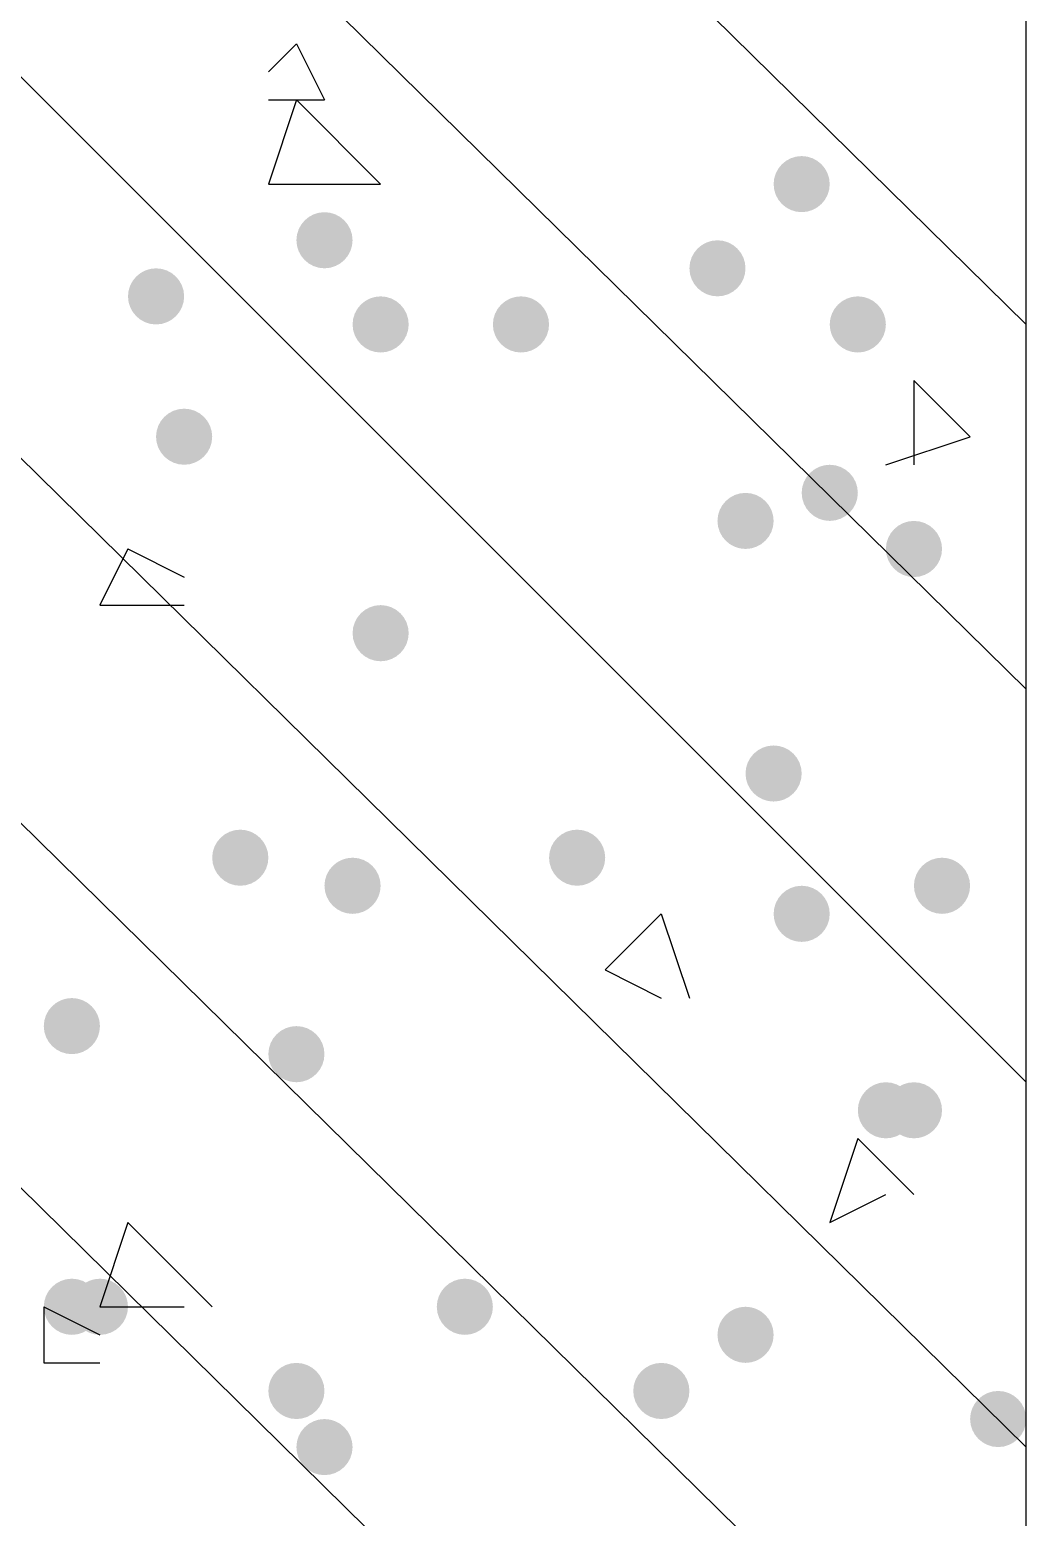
# Model space of a CAD drawing. Header units: inches. Extents: x 11 to 286, y 6 to 196.
# Drawn here: x 185.921 to 187.424, y 83.728 to 85.972 of the extents above; entities that cross this region are included whole.
import ezdxf

# ---------------------------------------------------------------- set-up
doc = ezdxf.new("R2010")
doc.units = ezdxf.units.IN
doc.header["$MEASUREMENT"] = 0
doc.layers.add('PDF_几何图形', color=7, linetype='Continuous')
doc.layers.add('PDF_实体填充', color=7, linetype='Continuous', true_color=0xffffff)

msp = doc.modelspace()

# ---------------------------------------------------------------- hatches: boundary and pattern name
at = {"layer": 'PDF_实体填充', "transparency": 33554559}
h = msp.add_hatch(color=7, dxfattribs=at)
edge = h.paths.add_edge_path(flags=0)
edge.add_spline(control_points=[(187.1274, 85.7391), (187.1274, 85.7158), (187.1084, 85.6968), (187.0851, 85.6968)], knot_values=[0, 0, 0, 0, 1, 1, 1, 1], degree=3, periodic=0)
edge.add_spline(control_points=[(187.0851, 85.6968), (187.0618, 85.6968), (187.0428, 85.7158), (187.0428, 85.7391)], knot_values=[0, 0, 0, 0, 1, 1, 1, 1], degree=3, periodic=0)
edge.add_line((187.0428, 85.7391), (187.0428, 85.7391))
edge.add_spline(control_points=[(187.0428, 85.7391), (187.0428, 85.7624), (187.0618, 85.7814), (187.0851, 85.7814)], knot_values=[0, 0, 0, 0, 1, 1, 1, 1], degree=3, periodic=0)
edge.add_spline(control_points=[(187.0851, 85.7814), (187.1084, 85.7814), (187.1274, 85.7624), (187.1274, 85.7391)], knot_values=[0, 0, 0, 0, 1, 1, 1, 1], degree=3, periodic=0)
edge.add_line((187.1274, 85.7391), (187.1274, 85.7391))
edge.add_line((187.1274, 85.7391), (187.1274, 85.7391))
h = msp.add_hatch(color=7, dxfattribs=at)
edge = h.paths.add_edge_path(flags=0)
edge.add_spline(control_points=[(186.4078, 85.6544), (186.4078, 85.6312), (186.3887, 85.6121), (186.3654, 85.6121)], knot_values=[0, 0, 0, 0, 1, 1, 1, 1], degree=3, periodic=0)
edge.add_spline(control_points=[(186.3654, 85.6121), (186.3422, 85.6121), (186.3231, 85.6312), (186.3231, 85.6544)], knot_values=[0, 0, 0, 0, 1, 1, 1, 1], degree=3, periodic=0)
edge.add_line((186.3231, 85.6544), (186.3231, 85.6544))
edge.add_spline(control_points=[(186.3231, 85.6544), (186.3231, 85.6777), (186.3422, 85.6968), (186.3654, 85.6968)], knot_values=[0, 0, 0, 0, 1, 1, 1, 1], degree=3, periodic=0)
edge.add_spline(control_points=[(186.3654, 85.6968), (186.3887, 85.6968), (186.4078, 85.6777), (186.4078, 85.6544)], knot_values=[0, 0, 0, 0, 1, 1, 1, 1], degree=3, periodic=0)
edge.add_line((186.4078, 85.6544), (186.4078, 85.6544))
edge.add_line((186.4078, 85.6544), (186.4078, 85.6544))
h = msp.add_hatch(color=7, dxfattribs=at)
edge = h.paths.add_edge_path(flags=0)
edge.add_spline(control_points=[(187.0004, 85.6121), (187.0004, 85.5888), (186.9814, 85.5698), (186.9581, 85.5698)], knot_values=[0, 0, 0, 0, 1, 1, 1, 1], degree=3, periodic=0)
edge.add_spline(control_points=[(186.9581, 85.5698), (186.9348, 85.5698), (186.9158, 85.5888), (186.9158, 85.6121)], knot_values=[0, 0, 0, 0, 1, 1, 1, 1], degree=3, periodic=0)
edge.add_line((186.9158, 85.6121), (186.9158, 85.6121))
edge.add_spline(control_points=[(186.9158, 85.6121), (186.9158, 85.6354), (186.9348, 85.6544), (186.9581, 85.6544)], knot_values=[0, 0, 0, 0, 1, 1, 1, 1], degree=3, periodic=0)
edge.add_spline(control_points=[(186.9581, 85.6544), (186.9814, 85.6544), (187.0004, 85.6354), (187.0004, 85.6121)], knot_values=[0, 0, 0, 0, 1, 1, 1, 1], degree=3, periodic=0)
edge.add_line((187.0004, 85.6121), (187.0004, 85.6121))
edge.add_line((187.0004, 85.6121), (187.0004, 85.6121))
h = msp.add_hatch(color=7, dxfattribs=at)
edge = h.paths.add_edge_path(flags=0)
edge.add_spline(control_points=[(186.1538, 85.5698), (186.1538, 85.5465), (186.1347, 85.5274), (186.1114, 85.5274)], knot_values=[0, 0, 0, 0, 1, 1, 1, 1], degree=3, periodic=0)
edge.add_spline(control_points=[(186.1114, 85.5274), (186.0882, 85.5274), (186.0691, 85.5465), (186.0691, 85.5698)], knot_values=[0, 0, 0, 0, 1, 1, 1, 1], degree=3, periodic=0)
edge.add_line((186.0691, 85.5698), (186.0691, 85.5698))
edge.add_spline(control_points=[(186.0691, 85.5698), (186.0691, 85.5931), (186.0882, 85.6121), (186.1114, 85.6121)], knot_values=[0, 0, 0, 0, 1, 1, 1, 1], degree=3, periodic=0)
edge.add_spline(control_points=[(186.1114, 85.6121), (186.1347, 85.6121), (186.1538, 85.5931), (186.1538, 85.5698)], knot_values=[0, 0, 0, 0, 1, 1, 1, 1], degree=3, periodic=0)
edge.add_line((186.1538, 85.5698), (186.1538, 85.5698))
edge.add_line((186.1538, 85.5698), (186.1538, 85.5698))
h = msp.add_hatch(color=7, dxfattribs=at)
edge = h.paths.add_edge_path(flags=0)
edge.add_spline(control_points=[(186.4924, 85.5274), (186.4924, 85.5042), (186.4734, 85.4851), (186.4501, 85.4851)], knot_values=[0, 0, 0, 0, 1, 1, 1, 1], degree=3, periodic=0)
edge.add_spline(control_points=[(186.4501, 85.4851), (186.4268, 85.4851), (186.4078, 85.5042), (186.4078, 85.5274)], knot_values=[0, 0, 0, 0, 1, 1, 1, 1], degree=3, periodic=0)
edge.add_line((186.4078, 85.5274), (186.4078, 85.5274))
edge.add_spline(control_points=[(186.4078, 85.5274), (186.4078, 85.5507), (186.4268, 85.5698), (186.4501, 85.5698)], knot_values=[0, 0, 0, 0, 1, 1, 1, 1], degree=3, periodic=0)
edge.add_spline(control_points=[(186.4501, 85.5698), (186.4734, 85.5698), (186.4924, 85.5507), (186.4924, 85.5274)], knot_values=[0, 0, 0, 0, 1, 1, 1, 1], degree=3, periodic=0)
edge.add_line((186.4924, 85.5274), (186.4924, 85.5274))
edge.add_line((186.4924, 85.5274), (186.4924, 85.5274))
h = msp.add_hatch(color=7, dxfattribs=at)
edge = h.paths.add_edge_path(flags=0)
edge.add_spline(control_points=[(186.7041, 85.5274), (186.7041, 85.5042), (186.6851, 85.4851), (186.6618, 85.4851)], knot_values=[0, 0, 0, 0, 1, 1, 1, 1], degree=3, periodic=0)
edge.add_spline(control_points=[(186.6618, 85.4851), (186.6385, 85.4851), (186.6194, 85.5042), (186.6194, 85.5274)], knot_values=[0, 0, 0, 0, 1, 1, 1, 1], degree=3, periodic=0)
edge.add_line((186.6194, 85.5274), (186.6194, 85.5274))
edge.add_spline(control_points=[(186.6194, 85.5274), (186.6194, 85.5507), (186.6385, 85.5698), (186.6618, 85.5698)], knot_values=[0, 0, 0, 0, 1, 1, 1, 1], degree=3, periodic=0)
edge.add_spline(control_points=[(186.6618, 85.5698), (186.6851, 85.5698), (186.7041, 85.5507), (186.7041, 85.5274)], knot_values=[0, 0, 0, 0, 1, 1, 1, 1], degree=3, periodic=0)
edge.add_line((186.7041, 85.5274), (186.7041, 85.5274))
edge.add_line((186.7041, 85.5274), (186.7041, 85.5274))
h = msp.add_hatch(color=7, dxfattribs=at)
edge = h.paths.add_edge_path(flags=0)
edge.add_spline(control_points=[(187.2121, 85.5274), (187.2121, 85.5042), (187.1931, 85.4851), (187.1698, 85.4851)], knot_values=[0, 0, 0, 0, 1, 1, 1, 1], degree=3, periodic=0)
edge.add_spline(control_points=[(187.1698, 85.4851), (187.1465, 85.4851), (187.1274, 85.5042), (187.1274, 85.5274)], knot_values=[0, 0, 0, 0, 1, 1, 1, 1], degree=3, periodic=0)
edge.add_line((187.1274, 85.5274), (187.1274, 85.5274))
edge.add_spline(control_points=[(187.1274, 85.5274), (187.1274, 85.5507), (187.1465, 85.5698), (187.1698, 85.5698)], knot_values=[0, 0, 0, 0, 1, 1, 1, 1], degree=3, periodic=0)
edge.add_spline(control_points=[(187.1698, 85.5698), (187.1931, 85.5698), (187.2121, 85.5507), (187.2121, 85.5274)], knot_values=[0, 0, 0, 0, 1, 1, 1, 1], degree=3, periodic=0)
edge.add_line((187.2121, 85.5274), (187.2121, 85.5274))
edge.add_line((187.2121, 85.5274), (187.2121, 85.5274))
h = msp.add_hatch(color=7, dxfattribs=at)
edge = h.paths.add_edge_path(flags=0)
edge.add_spline(control_points=[(186.1961, 85.3581), (186.1961, 85.3348), (186.1771, 85.3158), (186.1538, 85.3158)], knot_values=[0, 0, 0, 0, 1, 1, 1, 1], degree=3, periodic=0)
edge.add_spline(control_points=[(186.1538, 85.3158), (186.1305, 85.3158), (186.1114, 85.3348), (186.1114, 85.3581)], knot_values=[0, 0, 0, 0, 1, 1, 1, 1], degree=3, periodic=0)
edge.add_line((186.1114, 85.3581), (186.1114, 85.3581))
edge.add_spline(control_points=[(186.1114, 85.3581), (186.1114, 85.3814), (186.1305, 85.4004), (186.1538, 85.4004)], knot_values=[0, 0, 0, 0, 1, 1, 1, 1], degree=3, periodic=0)
edge.add_spline(control_points=[(186.1538, 85.4004), (186.1771, 85.4004), (186.1961, 85.3814), (186.1961, 85.3581)], knot_values=[0, 0, 0, 0, 1, 1, 1, 1], degree=3, periodic=0)
edge.add_line((186.1961, 85.3581), (186.1961, 85.3581))
edge.add_line((186.1961, 85.3581), (186.1961, 85.3581))
h = msp.add_hatch(color=7, dxfattribs=at)
edge = h.paths.add_edge_path(flags=0)
edge.add_spline(control_points=[(187.1698, 85.2734), (187.1698, 85.2502), (187.1507, 85.2311), (187.1274, 85.2311)], knot_values=[0, 0, 0, 0, 1, 1, 1, 1], degree=3, periodic=0)
edge.add_spline(control_points=[(187.1274, 85.2311), (187.1042, 85.2311), (187.0851, 85.2502), (187.0851, 85.2734)], knot_values=[0, 0, 0, 0, 1, 1, 1, 1], degree=3, periodic=0)
edge.add_line((187.0851, 85.2734), (187.0851, 85.2734))
edge.add_spline(control_points=[(187.0851, 85.2734), (187.0851, 85.2967), (187.1042, 85.3158), (187.1274, 85.3158)], knot_values=[0, 0, 0, 0, 1, 1, 1, 1], degree=3, periodic=0)
edge.add_spline(control_points=[(187.1274, 85.3158), (187.1507, 85.3158), (187.1698, 85.2967), (187.1698, 85.2734)], knot_values=[0, 0, 0, 0, 1, 1, 1, 1], degree=3, periodic=0)
edge.add_line((187.1698, 85.2734), (187.1698, 85.2734))
edge.add_line((187.1698, 85.2734), (187.1698, 85.2734))
h = msp.add_hatch(color=7, dxfattribs=at)
edge = h.paths.add_edge_path(flags=0)
edge.add_spline(control_points=[(187.0428, 85.2311), (187.0428, 85.2078), (187.0237, 85.1888), (187.0004, 85.1888)], knot_values=[0, 0, 0, 0, 1, 1, 1, 1], degree=3, periodic=0)
edge.add_spline(control_points=[(187.0004, 85.1888), (186.9772, 85.1888), (186.9581, 85.2078), (186.9581, 85.2311)], knot_values=[0, 0, 0, 0, 1, 1, 1, 1], degree=3, periodic=0)
edge.add_line((186.9581, 85.2311), (186.9581, 85.2311))
edge.add_spline(control_points=[(186.9581, 85.2311), (186.9581, 85.2544), (186.9772, 85.2734), (187.0004, 85.2734)], knot_values=[0, 0, 0, 0, 1, 1, 1, 1], degree=3, periodic=0)
edge.add_spline(control_points=[(187.0004, 85.2734), (187.0237, 85.2734), (187.0428, 85.2544), (187.0428, 85.2311)], knot_values=[0, 0, 0, 0, 1, 1, 1, 1], degree=3, periodic=0)
edge.add_line((187.0428, 85.2311), (187.0428, 85.2311))
edge.add_line((187.0428, 85.2311), (187.0428, 85.2311))
h = msp.add_hatch(color=7, dxfattribs=at)
edge = h.paths.add_edge_path(flags=0)
edge.add_spline(control_points=[(187.2968, 85.1888), (187.2968, 85.1655), (187.2777, 85.1464), (187.2544, 85.1464)], knot_values=[0, 0, 0, 0, 1, 1, 1, 1], degree=3, periodic=0)
edge.add_spline(control_points=[(187.2544, 85.1464), (187.2312, 85.1464), (187.2121, 85.1655), (187.2121, 85.1888)], knot_values=[0, 0, 0, 0, 1, 1, 1, 1], degree=3, periodic=0)
edge.add_line((187.2121, 85.1888), (187.2121, 85.1888))
edge.add_spline(control_points=[(187.2121, 85.1888), (187.2121, 85.2121), (187.2312, 85.2311), (187.2544, 85.2311)], knot_values=[0, 0, 0, 0, 1, 1, 1, 1], degree=3, periodic=0)
edge.add_spline(control_points=[(187.2544, 85.2311), (187.2777, 85.2311), (187.2968, 85.2121), (187.2968, 85.1888)], knot_values=[0, 0, 0, 0, 1, 1, 1, 1], degree=3, periodic=0)
edge.add_line((187.2968, 85.1888), (187.2968, 85.1888))
edge.add_line((187.2968, 85.1888), (187.2968, 85.1888))
h = msp.add_hatch(color=7, dxfattribs=at)
edge = h.paths.add_edge_path(flags=0)
edge.add_spline(control_points=[(186.4924, 85.0618), (186.4924, 85.0385), (186.4734, 85.0194), (186.4501, 85.0194)], knot_values=[0, 0, 0, 0, 1, 1, 1, 1], degree=3, periodic=0)
edge.add_spline(control_points=[(186.4501, 85.0194), (186.4268, 85.0194), (186.4078, 85.0385), (186.4078, 85.0618)], knot_values=[0, 0, 0, 0, 1, 1, 1, 1], degree=3, periodic=0)
edge.add_line((186.4078, 85.0618), (186.4078, 85.0618))
edge.add_spline(control_points=[(186.4078, 85.0618), (186.4078, 85.0851), (186.4268, 85.1041), (186.4501, 85.1041)], knot_values=[0, 0, 0, 0, 1, 1, 1, 1], degree=3, periodic=0)
edge.add_spline(control_points=[(186.4501, 85.1041), (186.4734, 85.1041), (186.4924, 85.0851), (186.4924, 85.0618)], knot_values=[0, 0, 0, 0, 1, 1, 1, 1], degree=3, periodic=0)
edge.add_line((186.4924, 85.0618), (186.4924, 85.0618))
edge.add_line((186.4924, 85.0618), (186.4924, 85.0618))
h = msp.add_hatch(color=7, dxfattribs=at)
edge = h.paths.add_edge_path(flags=0)
edge.add_spline(control_points=[(187.0851, 84.8501), (187.0851, 84.8268), (187.0661, 84.8078), (187.0428, 84.8078)], knot_values=[0, 0, 0, 0, 1, 1, 1, 1], degree=3, periodic=0)
edge.add_spline(control_points=[(187.0428, 84.8078), (187.0195, 84.8078), (187.0004, 84.8268), (187.0004, 84.8501)], knot_values=[0, 0, 0, 0, 1, 1, 1, 1], degree=3, periodic=0)
edge.add_line((187.0004, 84.8501), (187.0004, 84.8501))
edge.add_spline(control_points=[(187.0004, 84.8501), (187.0004, 84.8734), (187.0195, 84.8924), (187.0428, 84.8924)], knot_values=[0, 0, 0, 0, 1, 1, 1, 1], degree=3, periodic=0)
edge.add_spline(control_points=[(187.0428, 84.8924), (187.0661, 84.8924), (187.0851, 84.8734), (187.0851, 84.8501)], knot_values=[0, 0, 0, 0, 1, 1, 1, 1], degree=3, periodic=0)
edge.add_line((187.0851, 84.8501), (187.0851, 84.8501))
edge.add_line((187.0851, 84.8501), (187.0851, 84.8501))
h = msp.add_hatch(color=7, dxfattribs=at)
edge = h.paths.add_edge_path(flags=0)
edge.add_spline(control_points=[(186.2808, 84.7231), (186.2808, 84.6998), (186.2617, 84.6808), (186.2384, 84.6808)], knot_values=[0, 0, 0, 0, 1, 1, 1, 1], degree=3, periodic=0)
edge.add_spline(control_points=[(186.2384, 84.6808), (186.2152, 84.6808), (186.1961, 84.6998), (186.1961, 84.7231)], knot_values=[0, 0, 0, 0, 1, 1, 1, 1], degree=3, periodic=0)
edge.add_line((186.1961, 84.7231), (186.1961, 84.7231))
edge.add_spline(control_points=[(186.1961, 84.7231), (186.1961, 84.7464), (186.2152, 84.7654), (186.2384, 84.7654)], knot_values=[0, 0, 0, 0, 1, 1, 1, 1], degree=3, periodic=0)
edge.add_spline(control_points=[(186.2384, 84.7654), (186.2617, 84.7654), (186.2808, 84.7464), (186.2808, 84.7231)], knot_values=[0, 0, 0, 0, 1, 1, 1, 1], degree=3, periodic=0)
edge.add_line((186.2808, 84.7231), (186.2808, 84.7231))
edge.add_line((186.2808, 84.7231), (186.2808, 84.7231))
h = msp.add_hatch(color=7, dxfattribs=at)
edge = h.paths.add_edge_path(flags=0)
edge.add_spline(control_points=[(186.7888, 84.7231), (186.7888, 84.6998), (186.7697, 84.6808), (186.7464, 84.6808)], knot_values=[0, 0, 0, 0, 1, 1, 1, 1], degree=3, periodic=0)
edge.add_spline(control_points=[(186.7464, 84.6808), (186.7232, 84.6808), (186.7041, 84.6998), (186.7041, 84.7231)], knot_values=[0, 0, 0, 0, 1, 1, 1, 1], degree=3, periodic=0)
edge.add_line((186.7041, 84.7231), (186.7041, 84.7231))
edge.add_spline(control_points=[(186.7041, 84.7231), (186.7041, 84.7464), (186.7232, 84.7654), (186.7464, 84.7654)], knot_values=[0, 0, 0, 0, 1, 1, 1, 1], degree=3, periodic=0)
edge.add_spline(control_points=[(186.7464, 84.7654), (186.7697, 84.7654), (186.7888, 84.7464), (186.7888, 84.7231)], knot_values=[0, 0, 0, 0, 1, 1, 1, 1], degree=3, periodic=0)
edge.add_line((186.7888, 84.7231), (186.7888, 84.7231))
edge.add_line((186.7888, 84.7231), (186.7888, 84.7231))
h = msp.add_hatch(color=7, dxfattribs=at)
edge = h.paths.add_edge_path(flags=0)
edge.add_spline(control_points=[(186.4501, 84.6808), (186.4501, 84.6575), (186.4311, 84.6384), (186.4078, 84.6384)], knot_values=[0, 0, 0, 0, 1, 1, 1, 1], degree=3, periodic=0)
edge.add_spline(control_points=[(186.4078, 84.6384), (186.3845, 84.6384), (186.3654, 84.6575), (186.3654, 84.6808)], knot_values=[0, 0, 0, 0, 1, 1, 1, 1], degree=3, periodic=0)
edge.add_line((186.3654, 84.6808), (186.3654, 84.6808))
edge.add_spline(control_points=[(186.3654, 84.6808), (186.3654, 84.7041), (186.3845, 84.7231), (186.4078, 84.7231)], knot_values=[0, 0, 0, 0, 1, 1, 1, 1], degree=3, periodic=0)
edge.add_spline(control_points=[(186.4078, 84.7231), (186.4311, 84.7231), (186.4501, 84.7041), (186.4501, 84.6808)], knot_values=[0, 0, 0, 0, 1, 1, 1, 1], degree=3, periodic=0)
edge.add_line((186.4501, 84.6808), (186.4501, 84.6808))
edge.add_line((186.4501, 84.6808), (186.4501, 84.6808))
h = msp.add_hatch(color=7, dxfattribs=at)
edge = h.paths.add_edge_path(flags=0)
edge.add_spline(control_points=[(187.3391, 84.6808), (187.3391, 84.6575), (187.3201, 84.6384), (187.2968, 84.6384)], knot_values=[0, 0, 0, 0, 1, 1, 1, 1], degree=3, periodic=0)
edge.add_spline(control_points=[(187.2968, 84.6384), (187.2735, 84.6384), (187.2544, 84.6575), (187.2544, 84.6808)], knot_values=[0, 0, 0, 0, 1, 1, 1, 1], degree=3, periodic=0)
edge.add_line((187.2544, 84.6808), (187.2544, 84.6808))
edge.add_spline(control_points=[(187.2544, 84.6808), (187.2544, 84.7041), (187.2735, 84.7231), (187.2968, 84.7231)], knot_values=[0, 0, 0, 0, 1, 1, 1, 1], degree=3, periodic=0)
edge.add_spline(control_points=[(187.2968, 84.7231), (187.3201, 84.7231), (187.3391, 84.7041), (187.3391, 84.6808)], knot_values=[0, 0, 0, 0, 1, 1, 1, 1], degree=3, periodic=0)
edge.add_line((187.3391, 84.6808), (187.3391, 84.6808))
edge.add_line((187.3391, 84.6808), (187.3391, 84.6808))
h = msp.add_hatch(color=7, dxfattribs=at)
edge = h.paths.add_edge_path(flags=0)
edge.add_spline(control_points=[(187.1274, 84.6384), (187.1274, 84.6152), (187.1084, 84.5961), (187.0851, 84.5961)], knot_values=[0, 0, 0, 0, 1, 1, 1, 1], degree=3, periodic=0)
edge.add_spline(control_points=[(187.0851, 84.5961), (187.0618, 84.5961), (187.0428, 84.6152), (187.0428, 84.6384)], knot_values=[0, 0, 0, 0, 1, 1, 1, 1], degree=3, periodic=0)
edge.add_line((187.0428, 84.6384), (187.0428, 84.6384))
edge.add_spline(control_points=[(187.0428, 84.6384), (187.0428, 84.6617), (187.0618, 84.6808), (187.0851, 84.6808)], knot_values=[0, 0, 0, 0, 1, 1, 1, 1], degree=3, periodic=0)
edge.add_spline(control_points=[(187.0851, 84.6808), (187.1084, 84.6808), (187.1274, 84.6617), (187.1274, 84.6384)], knot_values=[0, 0, 0, 0, 1, 1, 1, 1], degree=3, periodic=0)
edge.add_line((187.1274, 84.6384), (187.1274, 84.6384))
edge.add_line((187.1274, 84.6384), (187.1274, 84.6384))
h = msp.add_hatch(color=7, dxfattribs=at)
edge = h.paths.add_edge_path(flags=0)
edge.add_spline(control_points=[(186.0268, 84.4691), (186.0268, 84.4458), (186.0077, 84.4268), (185.9844, 84.4268)], knot_values=[0, 0, 0, 0, 1, 1, 1, 1], degree=3, periodic=0)
edge.add_spline(control_points=[(185.9844, 84.4268), (185.9612, 84.4268), (185.9421, 84.4458), (185.9421, 84.4691)], knot_values=[0, 0, 0, 0, 1, 1, 1, 1], degree=3, periodic=0)
edge.add_line((185.9421, 84.4691), (185.9421, 84.4691))
edge.add_spline(control_points=[(185.9421, 84.4691), (185.9421, 84.4924), (185.9612, 84.5114), (185.9844, 84.5114)], knot_values=[0, 0, 0, 0, 1, 1, 1, 1], degree=3, periodic=0)
edge.add_spline(control_points=[(185.9844, 84.5114), (186.0077, 84.5114), (186.0268, 84.4924), (186.0268, 84.4691)], knot_values=[0, 0, 0, 0, 1, 1, 1, 1], degree=3, periodic=0)
edge.add_line((186.0268, 84.4691), (186.0268, 84.4691))
edge.add_line((186.0268, 84.4691), (186.0268, 84.4691))
h = msp.add_hatch(color=7, dxfattribs=at)
edge = h.paths.add_edge_path(flags=0)
edge.add_spline(control_points=[(186.3654, 84.4268), (186.3654, 84.4035), (186.3464, 84.3844), (186.3231, 84.3844)], knot_values=[0, 0, 0, 0, 1, 1, 1, 1], degree=3, periodic=0)
edge.add_spline(control_points=[(186.3231, 84.3844), (186.2998, 84.3844), (186.2808, 84.4035), (186.2808, 84.4268)], knot_values=[0, 0, 0, 0, 1, 1, 1, 1], degree=3, periodic=0)
edge.add_line((186.2808, 84.4268), (186.2808, 84.4268))
edge.add_spline(control_points=[(186.2808, 84.4268), (186.2808, 84.4501), (186.2998, 84.4691), (186.3231, 84.4691)], knot_values=[0, 0, 0, 0, 1, 1, 1, 1], degree=3, periodic=0)
edge.add_spline(control_points=[(186.3231, 84.4691), (186.3464, 84.4691), (186.3654, 84.4501), (186.3654, 84.4268)], knot_values=[0, 0, 0, 0, 1, 1, 1, 1], degree=3, periodic=0)
edge.add_line((186.3654, 84.4268), (186.3654, 84.4268))
edge.add_line((186.3654, 84.4268), (186.3654, 84.4268))
h = msp.add_hatch(color=7, dxfattribs=at)
edge = h.paths.add_edge_path(flags=0)
edge.add_spline(control_points=[(187.2544, 84.3421), (187.2544, 84.3188), (187.2354, 84.2998), (187.2121, 84.2998)], knot_values=[0, 0, 0, 0, 1, 1, 1, 1], degree=3, periodic=0)
edge.add_spline(control_points=[(187.2121, 84.2998), (187.1888, 84.2998), (187.1698, 84.3188), (187.1698, 84.3421)], knot_values=[0, 0, 0, 0, 1, 1, 1, 1], degree=3, periodic=0)
edge.add_line((187.1698, 84.3421), (187.1698, 84.3421))
edge.add_spline(control_points=[(187.1698, 84.3421), (187.1698, 84.3654), (187.1888, 84.3844), (187.2121, 84.3844)], knot_values=[0, 0, 0, 0, 1, 1, 1, 1], degree=3, periodic=0)
edge.add_spline(control_points=[(187.2121, 84.3844), (187.2354, 84.3844), (187.2544, 84.3654), (187.2544, 84.3421)], knot_values=[0, 0, 0, 0, 1, 1, 1, 1], degree=3, periodic=0)
edge.add_line((187.2544, 84.3421), (187.2544, 84.3421))
edge.add_line((187.2544, 84.3421), (187.2544, 84.3421))
h = msp.add_hatch(color=7, dxfattribs=at)
edge = h.paths.add_edge_path(flags=0)
edge.add_spline(control_points=[(187.2968, 84.3421), (187.2968, 84.3188), (187.2777, 84.2998), (187.2544, 84.2998)], knot_values=[0, 0, 0, 0, 1, 1, 1, 1], degree=3, periodic=0)
edge.add_spline(control_points=[(187.2544, 84.2998), (187.2312, 84.2998), (187.2121, 84.3188), (187.2121, 84.3421)], knot_values=[0, 0, 0, 0, 1, 1, 1, 1], degree=3, periodic=0)
edge.add_line((187.2121, 84.3421), (187.2121, 84.3421))
edge.add_spline(control_points=[(187.2121, 84.3421), (187.2121, 84.3654), (187.2312, 84.3844), (187.2544, 84.3844)], knot_values=[0, 0, 0, 0, 1, 1, 1, 1], degree=3, periodic=0)
edge.add_spline(control_points=[(187.2544, 84.3844), (187.2777, 84.3844), (187.2968, 84.3654), (187.2968, 84.3421)], knot_values=[0, 0, 0, 0, 1, 1, 1, 1], degree=3, periodic=0)
edge.add_line((187.2968, 84.3421), (187.2968, 84.3421))
edge.add_line((187.2968, 84.3421), (187.2968, 84.3421))
h = msp.add_hatch(color=7, dxfattribs=at)
edge = h.paths.add_edge_path(flags=0)
edge.add_spline(control_points=[(186.0268, 84.0458), (186.0268, 84.0225), (186.0077, 84.0034), (185.9844, 84.0034)], knot_values=[0, 0, 0, 0, 1, 1, 1, 1], degree=3, periodic=0)
edge.add_spline(control_points=[(185.9844, 84.0034), (185.9612, 84.0034), (185.9421, 84.0225), (185.9421, 84.0458)], knot_values=[0, 0, 0, 0, 1, 1, 1, 1], degree=3, periodic=0)
edge.add_line((185.9421, 84.0458), (185.9421, 84.0458))
edge.add_spline(control_points=[(185.9421, 84.0458), (185.9421, 84.0691), (185.9612, 84.0881), (185.9844, 84.0881)], knot_values=[0, 0, 0, 0, 1, 1, 1, 1], degree=3, periodic=0)
edge.add_spline(control_points=[(185.9844, 84.0881), (186.0077, 84.0881), (186.0268, 84.0691), (186.0268, 84.0458)], knot_values=[0, 0, 0, 0, 1, 1, 1, 1], degree=3, periodic=0)
edge.add_line((186.0268, 84.0458), (186.0268, 84.0458))
edge.add_line((186.0268, 84.0458), (186.0268, 84.0458))
h = msp.add_hatch(color=7, dxfattribs=at)
edge = h.paths.add_edge_path(flags=0)
edge.add_spline(control_points=[(186.0691, 84.0458), (186.0691, 84.0225), (186.0501, 84.0034), (186.0268, 84.0034)], knot_values=[0, 0, 0, 0, 1, 1, 1, 1], degree=3, periodic=0)
edge.add_spline(control_points=[(186.0268, 84.0034), (186.0035, 84.0034), (185.9844, 84.0225), (185.9844, 84.0458)], knot_values=[0, 0, 0, 0, 1, 1, 1, 1], degree=3, periodic=0)
edge.add_line((185.9844, 84.0458), (185.9844, 84.0458))
edge.add_spline(control_points=[(185.9844, 84.0458), (185.9844, 84.0691), (186.0035, 84.0881), (186.0268, 84.0881)], knot_values=[0, 0, 0, 0, 1, 1, 1, 1], degree=3, periodic=0)
edge.add_spline(control_points=[(186.0268, 84.0881), (186.0501, 84.0881), (186.0691, 84.0691), (186.0691, 84.0458)], knot_values=[0, 0, 0, 0, 1, 1, 1, 1], degree=3, periodic=0)
edge.add_line((186.0691, 84.0458), (186.0691, 84.0458))
edge.add_line((186.0691, 84.0458), (186.0691, 84.0458))
h = msp.add_hatch(color=7, dxfattribs=at)
edge = h.paths.add_edge_path(flags=0)
edge.add_spline(control_points=[(186.6194, 84.0458), (186.6194, 84.0225), (186.6004, 84.0034), (186.5771, 84.0034)], knot_values=[0, 0, 0, 0, 1, 1, 1, 1], degree=3, periodic=0)
edge.add_spline(control_points=[(186.5771, 84.0034), (186.5538, 84.0034), (186.5348, 84.0225), (186.5348, 84.0458)], knot_values=[0, 0, 0, 0, 1, 1, 1, 1], degree=3, periodic=0)
edge.add_line((186.5348, 84.0458), (186.5348, 84.0458))
edge.add_spline(control_points=[(186.5348, 84.0458), (186.5348, 84.0691), (186.5538, 84.0881), (186.5771, 84.0881)], knot_values=[0, 0, 0, 0, 1, 1, 1, 1], degree=3, periodic=0)
edge.add_spline(control_points=[(186.5771, 84.0881), (186.6004, 84.0881), (186.6194, 84.0691), (186.6194, 84.0458)], knot_values=[0, 0, 0, 0, 1, 1, 1, 1], degree=3, periodic=0)
edge.add_line((186.6194, 84.0458), (186.6194, 84.0458))
edge.add_line((186.6194, 84.0458), (186.6194, 84.0458))
h = msp.add_hatch(color=7, dxfattribs=at)
edge = h.paths.add_edge_path(flags=0)
edge.add_spline(control_points=[(187.0428, 84.0034), (187.0428, 83.9802), (187.0237, 83.9611), (187.0004, 83.9611)], knot_values=[0, 0, 0, 0, 1, 1, 1, 1], degree=3, periodic=0)
edge.add_spline(control_points=[(187.0004, 83.9611), (186.9772, 83.9611), (186.9581, 83.9802), (186.9581, 84.0034)], knot_values=[0, 0, 0, 0, 1, 1, 1, 1], degree=3, periodic=0)
edge.add_line((186.9581, 84.0034), (186.9581, 84.0034))
edge.add_spline(control_points=[(186.9581, 84.0034), (186.9581, 84.0267), (186.9772, 84.0458), (187.0004, 84.0458)], knot_values=[0, 0, 0, 0, 1, 1, 1, 1], degree=3, periodic=0)
edge.add_spline(control_points=[(187.0004, 84.0458), (187.0237, 84.0458), (187.0428, 84.0267), (187.0428, 84.0034)], knot_values=[0, 0, 0, 0, 1, 1, 1, 1], degree=3, periodic=0)
edge.add_line((187.0428, 84.0034), (187.0428, 84.0034))
edge.add_line((187.0428, 84.0034), (187.0428, 84.0034))
h = msp.add_hatch(color=7, dxfattribs=at)
edge = h.paths.add_edge_path(flags=0)
edge.add_spline(control_points=[(186.3654, 83.9188), (186.3654, 83.8955), (186.3464, 83.8764), (186.3231, 83.8764)], knot_values=[0, 0, 0, 0, 1, 1, 1, 1], degree=3, periodic=0)
edge.add_spline(control_points=[(186.3231, 83.8764), (186.2998, 83.8764), (186.2808, 83.8955), (186.2808, 83.9188)], knot_values=[0, 0, 0, 0, 1, 1, 1, 1], degree=3, periodic=0)
edge.add_line((186.2808, 83.9188), (186.2808, 83.9188))
edge.add_spline(control_points=[(186.2808, 83.9188), (186.2808, 83.9421), (186.2998, 83.9611), (186.3231, 83.9611)], knot_values=[0, 0, 0, 0, 1, 1, 1, 1], degree=3, periodic=0)
edge.add_spline(control_points=[(186.3231, 83.9611), (186.3464, 83.9611), (186.3654, 83.9421), (186.3654, 83.9188)], knot_values=[0, 0, 0, 0, 1, 1, 1, 1], degree=3, periodic=0)
edge.add_line((186.3654, 83.9188), (186.3654, 83.9188))
edge.add_line((186.3654, 83.9188), (186.3654, 83.9188))
h = msp.add_hatch(color=7, dxfattribs=at)
edge = h.paths.add_edge_path(flags=0)
edge.add_spline(control_points=[(186.9158, 83.9188), (186.9158, 83.8955), (186.8967, 83.8764), (186.8734, 83.8764)], knot_values=[0, 0, 0, 0, 1, 1, 1, 1], degree=3, periodic=0)
edge.add_spline(control_points=[(186.8734, 83.8764), (186.8502, 83.8764), (186.8311, 83.8955), (186.8311, 83.9188)], knot_values=[0, 0, 0, 0, 1, 1, 1, 1], degree=3, periodic=0)
edge.add_line((186.8311, 83.9188), (186.8311, 83.9188))
edge.add_spline(control_points=[(186.8311, 83.9188), (186.8311, 83.9421), (186.8502, 83.9611), (186.8734, 83.9611)], knot_values=[0, 0, 0, 0, 1, 1, 1, 1], degree=3, periodic=0)
edge.add_spline(control_points=[(186.8734, 83.9611), (186.8967, 83.9611), (186.9158, 83.9421), (186.9158, 83.9188)], knot_values=[0, 0, 0, 0, 1, 1, 1, 1], degree=3, periodic=0)
edge.add_line((186.9158, 83.9188), (186.9158, 83.9188))
edge.add_line((186.9158, 83.9188), (186.9158, 83.9188))
h = msp.add_hatch(color=7, dxfattribs=at)
edge = h.paths.add_edge_path(flags=0)
edge.add_spline(control_points=[(187.4238, 83.8764), (187.4238, 83.8532), (187.4047, 83.8341), (187.3814, 83.8341)], knot_values=[0, 0, 0, 0, 1, 1, 1, 1], degree=3, periodic=0)
edge.add_spline(control_points=[(187.3814, 83.8341), (187.3582, 83.8341), (187.3391, 83.8532), (187.3391, 83.8764)], knot_values=[0, 0, 0, 0, 1, 1, 1, 1], degree=3, periodic=0)
edge.add_line((187.3391, 83.8764), (187.3391, 83.8764))
edge.add_spline(control_points=[(187.3391, 83.8764), (187.3391, 83.8997), (187.3582, 83.9188), (187.3814, 83.9188)], knot_values=[0, 0, 0, 0, 1, 1, 1, 1], degree=3, periodic=0)
edge.add_spline(control_points=[(187.3814, 83.9188), (187.4047, 83.9188), (187.4238, 83.8997), (187.4238, 83.8764)], knot_values=[0, 0, 0, 0, 1, 1, 1, 1], degree=3, periodic=0)
edge.add_line((187.4238, 83.8764), (187.4238, 83.8764))
edge.add_line((187.4238, 83.8764), (187.4238, 83.8764))
h = msp.add_hatch(color=7, dxfattribs=at)
edge = h.paths.add_edge_path(flags=0)
edge.add_spline(control_points=[(186.4078, 83.8341), (186.4078, 83.8108), (186.3887, 83.7918), (186.3654, 83.7918)], knot_values=[0, 0, 0, 0, 1, 1, 1, 1], degree=3, periodic=0)
edge.add_spline(control_points=[(186.3654, 83.7918), (186.3422, 83.7918), (186.3231, 83.8108), (186.3231, 83.8341)], knot_values=[0, 0, 0, 0, 1, 1, 1, 1], degree=3, periodic=0)
edge.add_line((186.3231, 83.8341), (186.3231, 83.8341))
edge.add_spline(control_points=[(186.3231, 83.8341), (186.3231, 83.8574), (186.3422, 83.8764), (186.3654, 83.8764)], knot_values=[0, 0, 0, 0, 1, 1, 1, 1], degree=3, periodic=0)
edge.add_spline(control_points=[(186.3654, 83.8764), (186.3887, 83.8764), (186.4078, 83.8574), (186.4078, 83.8341)], knot_values=[0, 0, 0, 0, 1, 1, 1, 1], degree=3, periodic=0)
edge.add_line((186.4078, 83.8341), (186.4078, 83.8341))
edge.add_line((186.4078, 83.8341), (186.4078, 83.8341))

# ---------------------------------------------------------------- linework, layer by layer
at = {"layer": 'PDF_几何图形'}
for p, q in [((187.4238, 68.0014), (187.4238, 107.3291)), ((184.8414, 88.0674), (187.4238, 85.5274)), ((184.8414, 87.5171), (187.4238, 84.9771)), ((184.8414, 86.9668), (187.4238, 84.3844)), ((184.8414, 86.3741), (187.4238, 83.8341)), ((186.3231, 85.9508), (186.2808, 85.9084)), ((186.3231, 85.9508), (186.3654, 85.8661)), ((186.3231, 85.8661), (186.2808, 85.7391)), ((186.2808, 85.8661), (186.3654, 85.8661)), ((186.3231, 85.8661), (186.4501, 85.7391)), ((184.8414, 85.8238), (187.4238, 83.2838)), ((186.2808, 85.7391), (186.4501, 85.7391)), ((187.2544, 85.4428), (187.3391, 85.3581)), ((187.2544, 85.4428), (187.2544, 85.3158)), ((187.2121, 85.3158), (187.3391, 85.3581)), ((184.8414, 85.2734), (187.4238, 82.7334)), ((186.0691, 85.1888), (186.0268, 85.1041)), ((186.0691, 85.1888), (186.1538, 85.1464)), ((186.0268, 85.1041), (186.1538, 85.1041)), ((186.8734, 84.6384), (186.7888, 84.5538)), ((186.8734, 84.6384), (186.9158, 84.5114)), ((186.7888, 84.5538), (186.8734, 84.5114)), ((187.1698, 84.2998), (187.1274, 84.1728)), ((187.1698, 84.2998), (187.2544, 84.2151)), ((187.1274, 84.1728), (187.2121, 84.2151)), ((186.0691, 84.1728), (186.0268, 84.0458)), ((186.0691, 84.1728), (186.1961, 84.0458)), ((185.9421, 84.0458), (186.0268, 84.0034)), ((185.9421, 84.0458), (185.9421, 83.9611)), ((186.0268, 84.0458), (186.1538, 84.0458)), ((185.9421, 83.9611), (186.0268, 83.9611))]:
    msp.add_line(p, q, dxfattribs=at)

doc.saveas('drawing.dxf')
